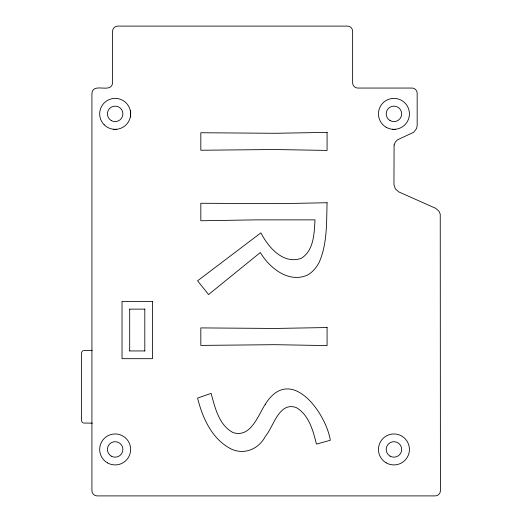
<?xml version="1.0" encoding="UTF-8"?>
<svg xmlns="http://www.w3.org/2000/svg" width="522" height="522" viewBox="0 0 522 522"><rect width="100%" height="100%" fill="white"/><g stroke="black" fill="none" stroke-linecap="round" stroke-linejoin="round"><path stroke-width="0.78" d="M144.809 351.012L144.809 309.057M152.411 301.448L122.024 301.383L122.024 358.686L152.483 358.686L152.483 301.383M129.697 351.012L129.697 309.057M82.887 350.693L81.941 351.639L81.595 352.931L81.595 420.556L81.941 421.848L82.887 422.794M83.513 350.432L92.244 350.347M113.542 129.352L116.784 129.352M392.368 129.352L395.226 129.352M129.769 309.122L144.738 309.122M129.769 350.941L144.738 350.941M92.244 423.14L83.513 423.048M130.644 110.605L130.644 117.124M327.079 202.732C326.472 222.763 327.353 243.826 319.092 262.527C316.352 267.642 312.58 272.256 307.445 275.101C288.803 283.394 269.456 268.093 260.341 252.511L208.578 294.538L197.57 280.829L260.883 232.851C268.236 247.128 282.963 264.504 301.018 258.449C313.976 250.71 314.231 233.217 314.994 219.866L256.015 219.866L200.82 220.767L200.82 203.273L280.908 203.632L327.079 202.732M394.097 144.979L393.94 184.592L395.317 188.86L398.658 191.855L435.681 208.311L439.022 211.306L440.242 214.164L440.405 490.739C440.418 493.499 438.004 495.92 435.237 495.9L97.085 495.9C94.325 495.92 91.905 493.499 91.924 490.739L91.924 93.216C93.223 81.941 111.277 94.162 112.576 82.887L112.576 31.261C112.556 28.501 114.97 26.08 117.737 26.1L347.476 26.1C350.236 26.08 352.657 28.501 352.637 31.261L352.637 82.887C352.618 85.654 355.038 88.068 357.798 88.055L412.008 88.055C414.768 88.035 417.189 90.45 417.169 93.216L417.169 125.737L416.536 128.601L413.672 132.281L397.438 139.85L395.317 142.121L394.097 144.979M265.261 404.322C258.031 415.486 250.788 438.121 233.119 432.607C218.868 425.182 215.038 407.597 211.103 393.386L197.57 398.077C202.405 417.339 211.293 437.73 229.302 447.993C242.645 455.739 258.429 449.755 265.339 436.399C273.691 426.611 278.846 401.509 296.202 407.538C308.985 414.951 313.109 430.676 316.436 444.072L330.328 440.281C325.767 412.289 290.363 364.043 265.261 404.322M327.079 132.386L275.133 133.286L200.82 132.745L200.82 150.245L274.774 149.52L327.079 150.421L327.079 132.386M327.079 327.548L275.133 328.449L200.82 327.907L200.82 345.407L274.774 344.683L327.079 345.584L327.079 327.548M111.284 120.569A7.745 7.745 0 0 0 122.898 113.868A7.745 7.745 0 0 0 111.284 107.16A7.745 7.745 0 0 0 111.284 120.569M390.064 456.143A7.745 7.745 0 0 0 401.679 449.435A7.745 7.745 0 0 0 390.064 442.728A7.745 7.745 0 0 0 390.064 456.143M104.204 124.817A15.49 15.49 0 0 0 130.115 117.874A15.49 15.49 0 0 0 111.147 98.906A15.49 15.49 0 0 0 104.204 124.817M390.064 120.569A7.745 7.745 0 0 0 401.679 113.868A7.745 7.745 0 0 0 390.064 107.16A7.745 7.745 0 0 0 390.064 120.569M386.195 127.277A15.49 15.49 0 0 0 409.424 113.868A15.49 15.49 0 0 0 386.195 100.452A15.49 15.49 0 0 0 386.195 127.277M111.284 456.143A7.745 7.745 0 0 0 122.898 449.435A7.745 7.745 0 0 0 111.284 442.728A7.745 7.745 0 0 0 111.284 456.143M386.195 462.851A15.49 15.49 0 0 0 409.424 449.435A15.49 15.49 0 0 0 386.195 436.027A15.49 15.49 0 0 0 386.195 462.851M107.415 462.851A15.49 15.49 0 0 0 130.644 449.435A15.49 15.49 0 0 0 107.415 436.027A15.49 15.49 0 0 0 107.415 462.851"/></g></svg>
